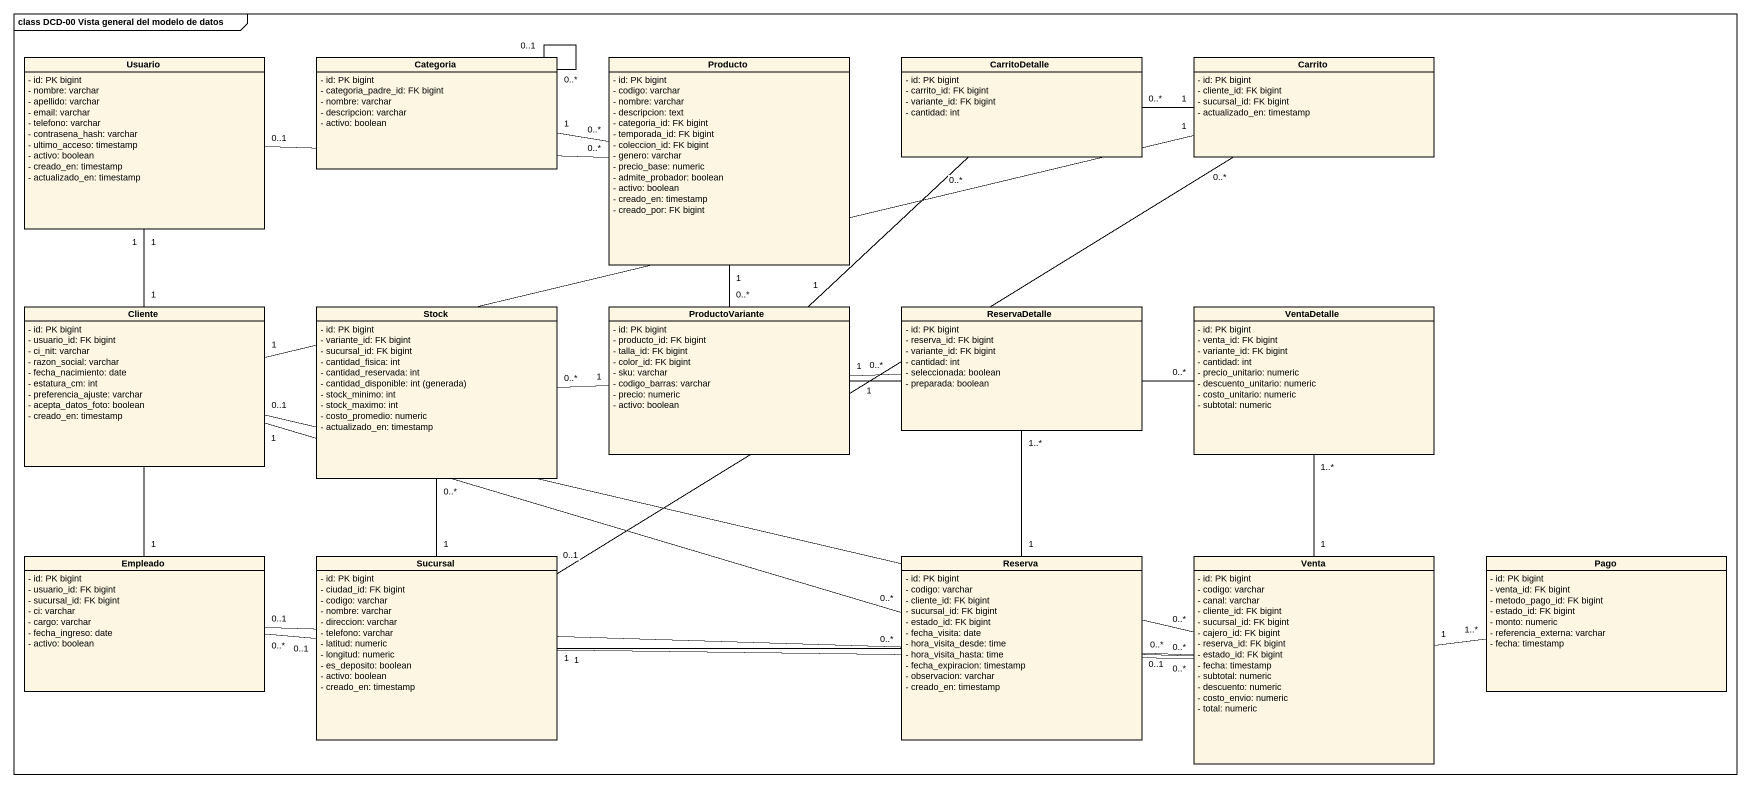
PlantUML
@startuml
mainframe class DCD-00 Vista general del modelo de datos
hide circle
hide empty members
skinparam classAttributeIconSize 0
class Usuario {
  - id: PK bigint
  - nombre: varchar
  - apellido: varchar
  - email: varchar
  - telefono: varchar
  - contrasena_hash: varchar
  - ultimo_acceso: timestamp
  - activo: boolean
  - creado_en: timestamp
  - actualizado_en: timestamp
}
class Categoria {
  - id: PK bigint
  - categoria_padre_id: FK bigint
  - nombre: varchar
  - descripcion: varchar
  - activo: boolean
}
class Producto {
  - id: PK bigint
  - codigo: varchar
  - nombre: varchar
  - descripcion: text
  - categoria_id: FK bigint
  - temporada_id: FK bigint
  - coleccion_id: FK bigint
  - genero: varchar
  - precio_base: numeric
  - admite_probador: boolean
  - activo: boolean
  - creado_en: timestamp
  - creado_por: FK bigint
}
class CarritoDetalle {
  - id: PK bigint
  - carrito_id: FK bigint
  - variante_id: FK bigint
  - cantidad: int
}
class Carrito {
  - id: PK bigint
  - cliente_id: FK bigint
  - sucursal_id: FK bigint
  - actualizado_en: timestamp
}
class Cliente {
  - id: PK bigint
  - usuario_id: FK bigint
  - ci_nit: varchar
  - razon_social: varchar
  - fecha_nacimiento: date
  - estatura_cm: int
  - preferencia_ajuste: varchar
  - acepta_datos_foto: boolean
  - creado_en: timestamp
}
class Stock {
  - id: PK bigint
  - variante_id: FK bigint
  - sucursal_id: FK bigint
  - cantidad_fisica: int
  - cantidad_reservada: int
  {field} - cantidad_disponible: int (generada)
  - stock_minimo: int
  - stock_maximo: int
  - costo_promedio: numeric
  - actualizado_en: timestamp
}
class ProductoVariante {
  - id: PK bigint
  - producto_id: FK bigint
  - talla_id: FK bigint
  - color_id: FK bigint
  - sku: varchar
  - codigo_barras: varchar
  - precio: numeric
  - activo: boolean
}
class ReservaDetalle {
  - id: PK bigint
  - reserva_id: FK bigint
  - variante_id: FK bigint
  - cantidad: int
  - seleccionada: boolean
  - preparada: boolean
}
class VentaDetalle {
  - id: PK bigint
  - venta_id: FK bigint
  - variante_id: FK bigint
  - cantidad: int
  - precio_unitario: numeric
  - descuento_unitario: numeric
  - costo_unitario: numeric
  - subtotal: numeric
}
class Empleado {
  - id: PK bigint
  - usuario_id: FK bigint
  - sucursal_id: FK bigint
  - ci: varchar
  - cargo: varchar
  - fecha_ingreso: date
  - activo: boolean
}
class Sucursal {
  - id: PK bigint
  - ciudad_id: FK bigint
  - codigo: varchar
  - nombre: varchar
  - direccion: varchar
  - telefono: varchar
  - latitud: numeric
  - longitud: numeric
  - es_deposito: boolean
  - activo: boolean
  - creado_en: timestamp
}
class Reserva {
  - id: PK bigint
  - codigo: varchar
  - cliente_id: FK bigint
  - sucursal_id: FK bigint
  - estado_id: FK bigint
  - fecha_visita: date
  - hora_visita_desde: time
  - hora_visita_hasta: time
  - fecha_expiracion: timestamp
  - observacion: varchar
  - creado_en: timestamp
}
class Venta {
  - id: PK bigint
  - codigo: varchar
  - canal: varchar
  - cliente_id: FK bigint
  - sucursal_id: FK bigint
  - cajero_id: FK bigint
  - reserva_id: FK bigint
  - estado_id: FK bigint
  - fecha: timestamp
  - subtotal: numeric
  - descuento: numeric
  - costo_envio: numeric
  - total: numeric
}
class Pago {
  - id: PK bigint
  - venta_id: FK bigint
  - metodo_pago_id: FK bigint
  - estado_id: FK bigint
  - monto: numeric
  - referencia_externa: varchar
  - fecha: timestamp
}
Categoria "0..*" -- "0..1" Categoria
Producto "0..*" -left- "0..1" Usuario
Producto "0..*" -left- "1" Categoria
Producto "1" -- "0..*" ProductoVariante
CarritoDetalle "0..*" -right- "1" Carrito
CarritoDetalle "0..*" -- "1" ProductoVariante
Carrito "1" -left- "1" Cliente
Carrito "0..*" -- "0..1" Sucursal
Cliente "1" -up- "1" Usuario
Cliente "1" -right- "0..*" Reserva
Cliente "0..1" -right- "0..*" Venta
ProductoVariante "1" -left- "0..*" Stock
ProductoVariante "1" -right- "0..*" ReservaDetalle
ProductoVariante "1" -right- "0..*" VentaDetalle
Empleado "1" -up- "1" Usuario
Empleado "0..*" -right- "0..1" Sucursal
Sucursal "1" -up- "0..*" Stock
Sucursal "1" -right- "0..*" Reserva
Sucursal "1" -right- "0..*" Venta
Reserva "1" -up- "1..*" ReservaDetalle
Venta "1" -up- "1..*" VentaDetalle
Venta "0..*" -left- "0..1" Empleado
Venta "0..*" -left- "0..1" Reserva
Venta "1" -right- "1..*" Pago
@enduml
